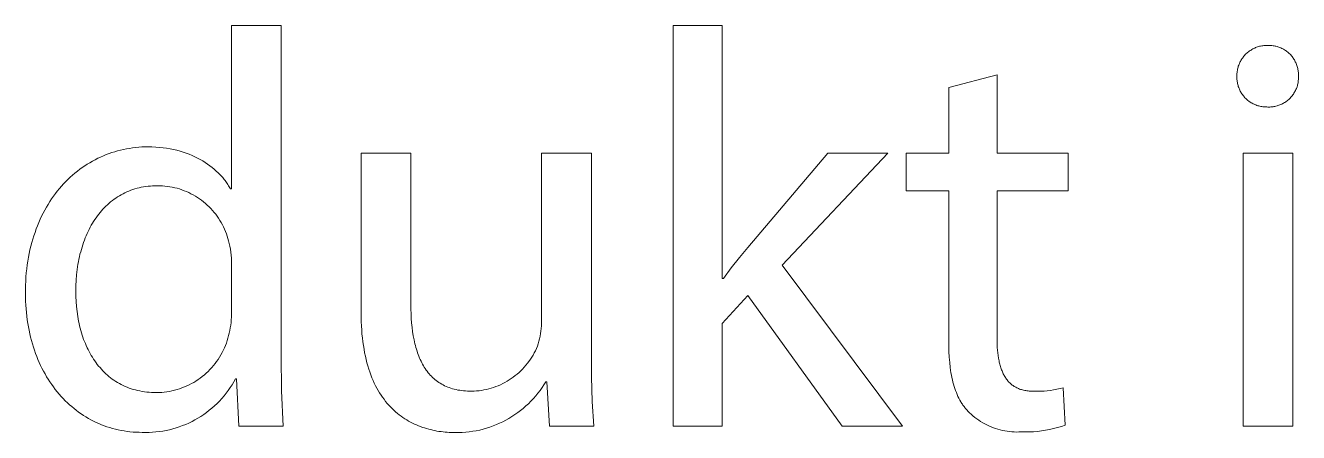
# Model space of a CAD drawing. Header units: millimetres. Extents: x -1421 to 3505, y -683 to 2759.
# Drawn here: x 2003.8 to 2115.1, y -600.8 to -565.2 of the extents above; entities that cross this region are included whole.
import ezdxf

# ---------------------------------------------------------------- set-up
doc = ezdxf.new("R2010")
doc.units = ezdxf.units.MM
doc.header["$MEASUREMENT"] = 0
doc.layers.add('Domyślny', color=7, linetype='Continuous', true_color=0x000000)

msp = doc.modelspace()

# ---------------------------------------------------------------- linework, layer by layer
at = {"layer": 'Domyślny', "color": 18, "lineweight": 15, "true_color": 0x000000}
for p, q in [((2021.84, -579.49), (2021.84, -565.23)), ((2021.84, -565.23), (2026.17, -565.23)), ((2026.17, -565.23), (2026.17, -594.07)), ((2060.42, -600.24), (2060.42, -565.22)), ((2060.42, -565.22), (2064.72, -565.22)), ((2064.72, -565.22), (2064.72, -587.33)), ((2110.92, -567.37), (2110.99, -567.32)), ((2110.99, -567.32), (2111.07, -567.27)), ((2111.07, -567.27), (2111.15, -567.23)), ((2111.15, -567.23), (2111.24, -567.19)), ((2111.24, -567.19), (2111.32, -567.16)), ((2111.32, -567.16), (2111.41, -567.12)), ((2111.41, -567.12), (2111.49, -567.09)), ((2111.49, -567.09), (2111.58, -567.07)), ((2111.58, -567.07), (2111.67, -567.04)), ((2111.67, -567.04), (2111.76, -567.02)), ((2111.76, -567.02), (2111.85, -567)), ((2111.85, -567), (2111.94, -566.99)), ((2111.94, -566.99), (2112.03, -566.98)), ((2112.03, -566.98), (2112.12, -566.97)), ((2112.12, -566.97), (2112.21, -566.96)), ((2112.21, -566.96), (2112.3, -566.96)), ((2112.3, -566.96), (2112.39, -566.96)), ((2112.39, -566.96), (2112.48, -566.96)), ((2112.48, -566.96), (2112.57, -566.96)), ((2112.57, -566.96), (2112.66, -566.97)), ((2112.66, -566.97), (2112.75, -566.97)), ((2112.75, -566.97), (2112.84, -566.99)), ((2112.84, -566.99), (2112.93, -567)), ((2112.93, -567), (2113.02, -567.02)), ((2113.02, -567.02), (2113.1, -567.04)), ((2113.1, -567.04), (2113.19, -567.06)), ((2113.19, -567.06), (2113.27, -567.09)), ((2113.27, -567.09), (2113.36, -567.11)), ((2113.36, -567.11), (2113.44, -567.15)), ((2113.44, -567.15), (2113.52, -567.18)), ((2113.52, -567.18), (2113.61, -567.22)), ((2113.61, -567.22), (2113.69, -567.26)), ((2113.69, -567.26), (2113.76, -567.3)), ((2113.76, -567.3), (2113.84, -567.35)), ((2113.84, -567.35), (2113.92, -567.4)), ((2109.91, -568.53), (2109.95, -568.44)), ((2109.95, -568.44), (2109.99, -568.36)), ((2109.99, -568.36), (2110.04, -568.28)), ((2110.04, -568.28), (2110.08, -568.2)), ((2110.08, -568.2), (2110.13, -568.13)), ((2110.13, -568.13), (2110.19, -568.05)), ((2110.19, -568.05), (2110.24, -567.98)), ((2110.24, -567.98), (2110.3, -567.91)), ((2110.3, -567.91), (2110.36, -567.84)), ((2110.36, -567.84), (2110.42, -567.77)), ((2110.42, -567.77), (2110.48, -567.7)), ((2110.48, -567.7), (2110.55, -567.64)), ((2110.55, -567.64), (2110.62, -567.58)), ((2110.62, -567.58), (2110.69, -567.52)), ((2110.69, -567.52), (2110.76, -567.47)), ((2110.76, -567.47), (2110.84, -567.42)), ((2110.84, -567.42), (2110.92, -567.37)), ((2113.92, -567.4), (2113.99, -567.45)), ((2113.99, -567.45), (2114.06, -567.5)), ((2114.06, -567.5), (2114.13, -567.56)), ((2114.13, -567.56), (2114.2, -567.61)), ((2114.2, -567.61), (2114.26, -567.67)), ((2114.26, -567.67), (2114.33, -567.74)), ((2114.33, -567.74), (2114.39, -567.8)), ((2114.39, -567.8), (2114.45, -567.87)), ((2114.45, -567.87), (2114.5, -567.94)), ((2114.5, -567.94), (2114.56, -568.01)), ((2114.56, -568.01), (2114.61, -568.08)), ((2114.61, -568.08), (2114.66, -568.16)), ((2114.66, -568.16), (2114.71, -568.23)), ((2114.71, -568.23), (2114.75, -568.31)), ((2114.75, -568.31), (2114.79, -568.39)), ((2114.79, -568.39), (2114.83, -568.47)), ((2084.5, -570.65), (2088.73, -569.52)), ((2088.73, -569.52), (2088.73, -576.38)), ((2109.69, -569.41), (2109.7, -569.32)), ((2109.69, -569.5), (2109.69, -569.41)), ((2109.69, -569.59), (2109.69, -569.5)), ((2109.7, -569.32), (2109.71, -569.23)), ((2109.71, -569.23), (2109.73, -569.14)), ((2109.73, -569.14), (2109.74, -569.05)), ((2109.74, -569.05), (2109.76, -568.96)), ((2109.76, -568.96), (2109.79, -568.87)), ((2109.79, -568.87), (2109.81, -568.78)), ((2109.81, -568.78), (2109.84, -568.7)), ((2109.84, -568.7), (2109.88, -568.61)), ((2109.88, -568.61), (2109.91, -568.53)), ((2114.83, -568.47), (2114.87, -568.55)), ((2114.87, -568.55), (2114.9, -568.63)), ((2114.9, -568.63), (2114.93, -568.72)), ((2114.93, -568.72), (2114.96, -568.8)), ((2114.96, -568.8), (2114.98, -568.89)), ((2114.98, -568.89), (2115.01, -568.97)), ((2115.01, -568.97), (2115.02, -569.06)), ((2115.02, -569.06), (2115.04, -569.15)), ((2115.04, -569.15), (2115.05, -569.24)), ((2115.05, -569.24), (2115.06, -569.33)), ((2115.06, -569.33), (2115.07, -569.42)), ((2115.07, -569.42), (2115.07, -569.5)), ((2115.07, -569.5), (2115.07, -569.59)), ((2084.5, -576.38), (2084.5, -570.65)), ((2109.69, -569.68), (2109.69, -569.59)), ((2109.69, -569.77), (2109.69, -569.68)), ((2109.69, -569.86), (2109.69, -569.77)), ((2109.69, -569.95), (2109.69, -569.86)), ((2109.7, -570.04), (2109.69, -569.95)), ((2109.71, -570.13), (2109.7, -570.04)), ((2109.73, -570.21), (2109.71, -570.13)), ((2109.74, -570.3), (2109.73, -570.21)), ((2109.76, -570.39), (2109.74, -570.3)), ((2109.79, -570.47), (2109.76, -570.39)), ((2109.81, -570.56), (2109.79, -570.47)), ((2109.84, -570.64), (2109.81, -570.56)), ((2109.87, -570.72), (2109.84, -570.64)), ((2114.91, -570.66), (2114.88, -570.74)), ((2114.94, -570.57), (2114.91, -570.66)), ((2114.97, -570.48), (2114.94, -570.57)), ((2114.99, -570.4), (2114.97, -570.48)), ((2115.01, -570.31), (2114.99, -570.4)), ((2115.03, -570.22), (2115.01, -570.31)), ((2115.04, -570.13), (2115.03, -570.22)), ((2115.05, -570.04), (2115.04, -570.13)), ((2115.06, -569.95), (2115.05, -570.04)), ((2115.07, -569.86), (2115.06, -569.95)), ((2115.07, -569.59), (2115.07, -569.68)), ((2115.07, -569.68), (2115.07, -569.77)), ((2115.07, -569.77), (2115.07, -569.86)), ((2109.91, -570.8), (2109.87, -570.72)), ((2109.94, -570.88), (2109.91, -570.8)), ((2109.98, -570.96), (2109.94, -570.88)), ((2110.02, -571.04), (2109.98, -570.96)), ((2110.07, -571.12), (2110.02, -571.04)), ((2110.12, -571.19), (2110.07, -571.12)), ((2110.17, -571.26), (2110.12, -571.19)), ((2110.22, -571.34), (2110.17, -571.26)), ((2110.28, -571.41), (2110.22, -571.34)), ((2110.33, -571.47), (2110.28, -571.41)), ((2110.39, -571.54), (2110.33, -571.47)), ((2110.46, -571.6), (2110.39, -571.54)), ((2110.52, -571.66), (2110.46, -571.6)), ((2110.59, -571.72), (2110.52, -571.66)), ((2110.65, -571.78), (2110.59, -571.72)), ((2110.72, -571.83), (2110.65, -571.78)), ((2114.14, -571.75), (2114.07, -571.8)), ((2114.21, -571.69), (2114.14, -571.75)), ((2114.27, -571.63), (2114.21, -571.69)), ((2114.34, -571.56), (2114.27, -571.63)), ((2114.4, -571.5), (2114.34, -571.56)), ((2114.46, -571.43), (2114.4, -571.5)), ((2114.51, -571.36), (2114.46, -571.43)), ((2114.57, -571.29), (2114.51, -571.36)), ((2114.62, -571.22), (2114.57, -571.29)), ((2114.67, -571.14), (2114.62, -571.22)), ((2114.72, -571.06), (2114.67, -571.14)), ((2114.76, -570.98), (2114.72, -571.06)), ((2114.8, -570.9), (2114.76, -570.98)), ((2114.84, -570.82), (2114.8, -570.9)), ((2114.88, -570.74), (2114.84, -570.82)), ((2110.8, -571.88), (2110.72, -571.83)), ((2110.87, -571.93), (2110.8, -571.88)), ((2110.94, -571.98), (2110.87, -571.93)), ((2111.02, -572.02), (2110.94, -571.98)), ((2111.1, -572.06), (2111.02, -572.02)), ((2111.18, -572.1), (2111.1, -572.06)), ((2111.26, -572.14), (2111.18, -572.1)), ((2111.34, -572.17), (2111.26, -572.14)), ((2111.43, -572.2), (2111.34, -572.17)), ((2111.51, -572.23), (2111.43, -572.2)), ((2111.6, -572.25), (2111.51, -572.23)), ((2111.68, -572.27), (2111.6, -572.25)), ((2111.77, -572.29), (2111.68, -572.27)), ((2111.86, -572.31), (2111.77, -572.29)), ((2111.94, -572.32), (2111.86, -572.31)), ((2112.03, -572.33), (2111.94, -572.32)), ((2112.12, -572.34), (2112.03, -572.33)), ((2112.21, -572.34), (2112.12, -572.34)), ((2112.3, -572.34), (2112.21, -572.34)), ((2112.39, -572.35), (2112.3, -572.34)), ((2112.48, -572.35), (2112.39, -572.35)), ((2112.57, -572.35), (2112.48, -572.35)), ((2112.66, -572.34), (2112.57, -572.35)), ((2112.75, -572.33), (2112.66, -572.34)), ((2112.84, -572.32), (2112.75, -572.33)), ((2112.92, -572.31), (2112.84, -572.32)), ((2113.01, -572.29), (2112.92, -572.31)), ((2113.1, -572.27), (2113.01, -572.29)), ((2113.19, -572.25), (2113.1, -572.27)), ((2113.27, -572.22), (2113.19, -572.25)), ((2113.36, -572.19), (2113.27, -572.22)), ((2113.44, -572.16), (2113.36, -572.19)), ((2113.53, -572.13), (2113.44, -572.16)), ((2113.61, -572.09), (2113.53, -572.13)), ((2113.69, -572.05), (2113.61, -572.09)), ((2113.77, -572), (2113.69, -572.05)), ((2113.85, -571.96), (2113.77, -572)), ((2113.92, -571.91), (2113.85, -571.96)), ((2114, -571.86), (2113.92, -571.91)), ((2114.07, -571.8), (2114, -571.86)), ((2011.63, -576.25), (2011.88, -576.18)), ((2011.88, -576.18), (2012.14, -576.11)), ((2012.14, -576.11), (2012.4, -576.06)), ((2012.4, -576.06), (2012.66, -576)), ((2012.66, -576), (2012.92, -575.96)), ((2012.92, -575.96), (2013.19, -575.92)), ((2013.19, -575.92), (2013.45, -575.89)), ((2013.45, -575.89), (2013.72, -575.86)), ((2013.72, -575.86), (2013.99, -575.84)), ((2013.99, -575.84), (2014.26, -575.83)), ((2014.26, -575.83), (2014.54, -575.83)), ((2014.54, -575.83), (2014.87, -575.83)), ((2014.87, -575.83), (2015.21, -575.85)), ((2015.21, -575.85), (2015.53, -575.87)), ((2015.53, -575.87), (2015.85, -575.91)), ((2015.85, -575.91), (2016.16, -575.95)), ((2016.16, -575.95), (2016.46, -576)), ((2016.46, -576), (2016.76, -576.06)), ((2016.76, -576.06), (2017.05, -576.13)), ((2017.05, -576.13), (2017.33, -576.2)), ((2017.33, -576.2), (2017.6, -576.29)), ((2009, -577.49), (2009.23, -577.34)), ((2009.23, -577.34), (2009.45, -577.21)), ((2009.45, -577.21), (2009.68, -577.07)), ((2009.68, -577.07), (2009.92, -576.95)), ((2009.92, -576.95), (2010.15, -576.83)), ((2010.15, -576.83), (2010.39, -576.72)), ((2010.39, -576.72), (2010.63, -576.61)), ((2010.63, -576.61), (2010.88, -576.51)), ((2010.88, -576.51), (2011.13, -576.42)), ((2011.13, -576.42), (2011.38, -576.33)), ((2011.38, -576.33), (2011.63, -576.25)), ((2017.6, -576.29), (2017.87, -576.38)), ((2017.87, -576.38), (2018.13, -576.48)), ((2018.13, -576.48), (2018.38, -576.58)), ((2018.38, -576.58), (2018.63, -576.69)), ((2018.63, -576.69), (2018.87, -576.81)), ((2018.87, -576.81), (2019.1, -576.93)), ((2019.1, -576.93), (2019.32, -577.06)), ((2019.32, -577.06), (2019.53, -577.2)), ((2019.53, -577.2), (2019.74, -577.34)), ((2019.74, -577.34), (2019.94, -577.48)), ((2033.15, -590.34), (2033.15, -576.37)), ((2033.15, -576.37), (2037.5, -576.37)), ((2037.5, -576.37), (2037.5, -589.59)), ((2048.93, -591.02), (2048.93, -576.37)), ((2048.93, -576.37), (2053.28, -576.37)), ((2053.28, -576.37), (2053.28, -593.74)), ((2066.95, -584.61), (2073.94, -576.37)), ((2079.17, -576.37), (2069.95, -586.18)), ((2073.94, -576.37), (2079.17, -576.37)), ((2080.79, -579.67), (2080.79, -576.38)), ((2080.79, -576.38), (2084.5, -576.38)), ((2088.73, -576.38), (2094.95, -576.38)), ((2094.95, -576.38), (2094.95, -579.67)), ((2110.23, -576.38), (2114.56, -576.38)), ((2110.23, -600.24), (2110.23, -576.38)), ((2114.56, -576.38), (2114.56, -600.24)), ((2007.74, -578.48), (2007.94, -578.3)), ((2007.94, -578.3), (2008.15, -578.13)), ((2008.15, -578.13), (2008.36, -577.96)), ((2008.36, -577.96), (2008.57, -577.79)), ((2008.57, -577.79), (2008.78, -577.64)), ((2008.78, -577.64), (2009, -577.49)), ((2019.94, -577.48), (2020.14, -577.63)), ((2020.14, -577.63), (2020.32, -577.78)), ((2020.32, -577.78), (2020.5, -577.94)), ((2020.5, -577.94), (2020.67, -578.1)), ((2020.67, -578.1), (2020.83, -578.26)), ((2020.83, -578.26), (2020.98, -578.43)), ((2020.98, -578.43), (2021.06, -578.52)), ((2006.61, -579.69), (2006.79, -579.47)), ((2006.79, -579.47), (2006.97, -579.26)), ((2006.97, -579.26), (2007.16, -579.06)), ((2007.16, -579.06), (2007.35, -578.86)), ((2007.35, -578.86), (2007.54, -578.67)), ((2007.54, -578.67), (2007.74, -578.48)), ((2013.21, -579.56), (2013.04, -579.62)), ((2013.39, -579.5), (2013.21, -579.56)), ((2013.58, -579.45), (2013.39, -579.5)), ((2013.76, -579.41), (2013.58, -579.45)), ((2013.95, -579.36), (2013.76, -579.41)), ((2014.15, -579.33), (2013.95, -579.36)), ((2014.34, -579.3), (2014.15, -579.33)), ((2014.54, -579.27), (2014.34, -579.3)), ((2014.74, -579.25), (2014.54, -579.27)), ((2014.94, -579.24), (2014.74, -579.25)), ((2015.15, -579.23), (2014.94, -579.24)), ((2015.36, -579.23), (2015.15, -579.23)), ((2015.57, -579.23), (2015.36, -579.23)), ((2015.79, -579.24), (2015.57, -579.23)), ((2016.01, -579.25), (2015.79, -579.24)), ((2016.22, -579.28), (2016.01, -579.25)), ((2016.44, -579.31), (2016.22, -579.28)), ((2016.65, -579.35), (2016.44, -579.31)), ((2016.87, -579.4), (2016.65, -579.35)), ((2017.08, -579.45), (2016.87, -579.4)), ((2017.28, -579.51), (2017.08, -579.45)), ((2017.49, -579.58), (2017.28, -579.51)), ((2017.7, -579.66), (2017.49, -579.58)), ((2021.06, -578.52), (2021.13, -578.6)), ((2021.13, -578.6), (2021.2, -578.69)), ((2021.2, -578.69), (2021.27, -578.77)), ((2021.27, -578.77), (2021.33, -578.86)), ((2021.33, -578.86), (2021.4, -578.95)), ((2021.4, -578.95), (2021.46, -579.04)), ((2021.46, -579.04), (2021.52, -579.13)), ((2021.52, -579.13), (2021.58, -579.22)), ((2021.58, -579.22), (2021.63, -579.31)), ((2021.63, -579.31), (2021.69, -579.4)), ((2021.69, -579.4), (2021.74, -579.49)), ((2021.74, -579.49), (2021.84, -579.49)), ((2005.8, -580.86), (2005.95, -580.61)), ((2005.95, -580.61), (2006.11, -580.37)), ((2006.11, -580.37), (2006.28, -580.14)), ((2006.28, -580.14), (2006.44, -579.91)), ((2006.44, -579.91), (2006.61, -579.69)), ((2011.27, -580.63), (2011.13, -580.75)), ((2011.42, -580.52), (2011.27, -580.63)), ((2011.57, -580.41), (2011.42, -580.52)), ((2011.72, -580.3), (2011.57, -580.41)), ((2011.87, -580.2), (2011.72, -580.3)), ((2012.03, -580.1), (2011.87, -580.2)), ((2012.19, -580.01), (2012.03, -580.1)), ((2012.35, -579.93), (2012.19, -580.01)), ((2012.52, -579.84), (2012.35, -579.93)), ((2012.69, -579.77), (2012.52, -579.84)), ((2012.86, -579.69), (2012.69, -579.77)), ((2013.04, -579.62), (2012.86, -579.69)), ((2017.9, -579.74), (2017.7, -579.66)), ((2018.09, -579.83), (2017.9, -579.74)), ((2018.29, -579.92), (2018.09, -579.83)), ((2018.48, -580.02), (2018.29, -579.92)), ((2018.67, -580.13), (2018.48, -580.02)), ((2018.85, -580.25), (2018.67, -580.13)), ((2019.04, -580.37), (2018.85, -580.25)), ((2019.21, -580.5), (2019.04, -580.37)), ((2019.38, -580.63), (2019.21, -580.5)), ((2019.55, -580.77), (2019.38, -580.63)), ((2084.5, -579.67), (2080.79, -579.67)), ((2084.5, -592.7), (2084.5, -579.67)), ((2094.95, -579.67), (2088.73, -579.67)), ((2088.73, -579.67), (2088.73, -592.55)), ((2005.24, -581.89), (2005.37, -581.62)), ((2005.37, -581.62), (2005.51, -581.36)), ((2005.51, -581.36), (2005.65, -581.11)), ((2005.65, -581.11), (2005.8, -580.86)), ((2010.23, -581.71), (2010.11, -581.86)), ((2010.35, -581.56), (2010.23, -581.71)), ((2010.47, -581.42), (2010.35, -581.56)), ((2010.59, -581.28), (2010.47, -581.42)), ((2010.72, -581.14), (2010.59, -581.28)), ((2010.86, -581.01), (2010.72, -581.14)), ((2010.99, -580.88), (2010.86, -581.01)), ((2011.13, -580.75), (2010.99, -580.88)), ((2019.71, -580.91), (2019.55, -580.77)), ((2019.87, -581.06), (2019.71, -580.91)), ((2020.02, -581.22), (2019.87, -581.06)), ((2020.17, -581.38), (2020.02, -581.22)), ((2020.31, -581.55), (2020.17, -581.38)), ((2020.45, -581.72), (2020.31, -581.55)), ((2020.57, -581.89), (2020.45, -581.72)), ((2004.76, -583), (2004.87, -582.72)), ((2004.87, -582.72), (2004.99, -582.44)), ((2004.99, -582.44), (2005.11, -582.16)), ((2005.11, -582.16), (2005.24, -581.89)), ((2009.48, -582.86), (2009.39, -583.04)), ((2009.58, -582.68), (2009.48, -582.86)), ((2009.68, -582.51), (2009.58, -582.68)), ((2009.78, -582.34), (2009.68, -582.51)), ((2009.89, -582.18), (2009.78, -582.34)), ((2010, -582.02), (2009.89, -582.18)), ((2010.11, -581.86), (2010, -582.02)), ((2020.7, -582.07), (2020.57, -581.89)), ((2020.82, -582.25), (2020.7, -582.07)), ((2020.93, -582.44), (2020.82, -582.25)), ((2021.03, -582.63), (2020.93, -582.44)), ((2021.13, -582.82), (2021.03, -582.63)), ((2021.22, -583.02), (2021.13, -582.82)), ((2004.38, -584.2), (2004.46, -583.9)), ((2004.46, -583.9), (2004.56, -583.59)), ((2004.56, -583.59), (2004.66, -583.3)), ((2004.66, -583.3), (2004.76, -583)), ((2008.97, -583.98), (2008.9, -584.18)), ((2009.05, -583.78), (2008.97, -583.98)), ((2009.13, -583.59), (2009.05, -583.78)), ((2009.21, -583.4), (2009.13, -583.59)), ((2009.3, -583.22), (2009.21, -583.4)), ((2009.39, -583.04), (2009.3, -583.22)), ((2021.3, -583.22), (2021.22, -583.02)), ((2021.38, -583.43), (2021.3, -583.22)), ((2021.45, -583.63), (2021.38, -583.43)), ((2021.52, -583.84), (2021.45, -583.63)), ((2021.57, -584.05), (2021.52, -583.84)), ((2004.15, -585.16), (2004.22, -584.83)), ((2004.22, -584.83), (2004.3, -584.52)), ((2004.3, -584.52), (2004.38, -584.2)), ((2008.65, -585), (2008.59, -585.21)), ((2008.71, -584.79), (2008.65, -585)), ((2008.77, -584.58), (2008.71, -584.79)), ((2008.83, -584.38), (2008.77, -584.58)), ((2008.9, -584.18), (2008.83, -584.38)), ((2021.62, -584.26), (2021.57, -584.05)), ((2021.68, -584.52), (2021.62, -584.26)), ((2021.73, -584.78), (2021.68, -584.52)), ((2021.77, -585.03), (2021.73, -584.78)), ((2021.8, -585.3), (2021.77, -585.03)), ((2066.21, -585.5), (2066.95, -584.61)), ((2003.94, -586.49), (2003.98, -586.15)), ((2003.98, -586.15), (2004.03, -585.82)), ((2004.03, -585.82), (2004.09, -585.48)), ((2004.09, -585.48), (2004.15, -585.16)), ((2008.41, -586.09), (2008.38, -586.32)), ((2008.45, -585.87), (2008.41, -586.09)), ((2008.5, -585.65), (2008.45, -585.87)), ((2008.54, -585.43), (2008.5, -585.65)), ((2008.59, -585.21), (2008.54, -585.43)), ((2021.82, -585.56), (2021.8, -585.3)), ((2021.83, -585.82), (2021.82, -585.56)), ((2021.84, -586.08), (2021.83, -585.82)), ((2021.84, -590.23), (2021.84, -586.08)), ((2065.5, -586.4), (2066.21, -585.5)), ((2069.95, -586.18), (2080.45, -600.24)), ((2003.85, -587.55), (2003.87, -587.19)), ((2003.87, -587.19), (2003.9, -586.84)), ((2003.9, -586.84), (2003.94, -586.49)), ((2008.29, -587.01), (2008.25, -587.49)), ((2008.34, -586.55), (2008.29, -587.01)), ((2008.38, -586.32), (2008.34, -586.55)), ((2064.72, -587.33), (2064.82, -587.33)), ((2064.82, -587.33), (2065.5, -586.4)), ((2003.83, -588.27), (2003.84, -587.91)), ((2003.83, -588.64), (2003.83, -588.27)), ((2003.84, -587.91), (2003.85, -587.55)), ((2008.23, -587.97), (2008.22, -588.46)), ((2008.22, -588.46), (2008.23, -588.91)), ((2008.25, -587.49), (2008.23, -587.97)), ((2003.83, -588.98), (2003.83, -588.64)), ((2003.84, -589.31), (2003.83, -588.98)), ((2003.85, -589.65), (2003.84, -589.31)), ((2008.23, -588.91), (2008.25, -589.35)), ((2008.25, -589.35), (2008.28, -589.79)), ((2037.5, -589.59), (2037.5, -590.01)), ((2066.95, -588.81), (2064.72, -591.27)), ((2075.18, -600.24), (2066.95, -588.81)), ((2003.88, -589.97), (2003.85, -589.65)), ((2003.91, -590.3), (2003.88, -589.97)), ((2003.94, -590.62), (2003.91, -590.3)), ((2003.98, -590.94), (2003.94, -590.62)), ((2008.28, -589.79), (2008.33, -590.22)), ((2008.33, -590.22), (2008.39, -590.65)), ((2008.39, -590.65), (2008.43, -590.86)), ((2021.81, -590.94), (2021.83, -590.7)), ((2021.83, -590.47), (2021.84, -590.23)), ((2021.83, -590.7), (2021.83, -590.47)), ((2033.17, -591.11), (2033.15, -590.34)), ((2037.5, -590.01), (2037.52, -590.42)), ((2037.52, -590.42), (2037.54, -590.82)), ((2004.03, -591.25), (2003.98, -590.94)), ((2004.08, -591.56), (2004.03, -591.25)), ((2004.14, -591.86), (2004.08, -591.56)), ((2008.43, -590.86), (2008.47, -591.07)), ((2008.47, -591.07), (2008.51, -591.27)), ((2008.51, -591.27), (2008.56, -591.48)), ((2008.56, -591.48), (2008.61, -591.68)), ((2008.61, -591.68), (2008.66, -591.88)), ((2021.67, -591.87), (2021.72, -591.64)), ((2021.72, -591.64), (2021.76, -591.41)), ((2021.76, -591.41), (2021.79, -591.17)), ((2021.79, -591.17), (2021.81, -590.94)), ((2033.18, -591.48), (2033.17, -591.11)), ((2033.21, -591.84), (2033.18, -591.48)), ((2037.54, -590.82), (2037.57, -591.21)), ((2037.57, -591.21), (2037.61, -591.6)), ((2037.61, -591.6), (2037.65, -591.97)), ((2048.87, -591.92), (2048.9, -591.7)), ((2048.9, -591.7), (2048.92, -591.47)), ((2048.92, -591.47), (2048.93, -591.24)), ((2048.93, -591.24), (2048.93, -591.02)), ((2064.72, -591.27), (2064.72, -600.24)), ((2004.2, -592.16), (2004.14, -591.86)), ((2004.27, -592.46), (2004.2, -592.16)), ((2004.35, -592.75), (2004.27, -592.46)), ((2004.43, -593.04), (2004.35, -592.75)), ((2008.66, -591.88), (2008.72, -592.07)), ((2008.72, -592.07), (2008.78, -592.27)), ((2008.78, -592.27), (2008.84, -592.46)), ((2008.84, -592.46), (2008.91, -592.65)), ((2008.91, -592.65), (2008.98, -592.83)), ((2008.98, -592.83), (2009.06, -593.02)), ((2021.38, -592.98), (2021.45, -592.76)), ((2021.45, -592.76), (2021.51, -592.54)), ((2021.51, -592.54), (2021.57, -592.32)), ((2021.57, -592.32), (2021.62, -592.1)), ((2021.62, -592.1), (2021.67, -591.87)), ((2033.23, -592.19), (2033.21, -591.84)), ((2033.27, -592.53), (2033.23, -592.19)), ((2033.31, -592.87), (2033.27, -592.53)), ((2033.35, -593.19), (2033.31, -592.87)), ((2037.65, -591.97), (2037.71, -592.33)), ((2037.71, -592.33), (2037.78, -592.69)), ((2037.78, -592.69), (2037.85, -593.03)), ((2048.63, -593.03), (2048.69, -592.81)), ((2048.69, -592.81), (2048.75, -592.59)), ((2048.75, -592.59), (2048.8, -592.37)), ((2048.8, -592.37), (2048.84, -592.15)), ((2048.84, -592.15), (2048.87, -591.92)), ((2084.5, -593.21), (2084.5, -592.7)), ((2088.73, -592.55), (2088.73, -592.82)), ((2088.73, -592.82), (2088.74, -593.09)), ((2004.52, -593.32), (2004.43, -593.04)), ((2004.61, -593.6), (2004.52, -593.32)), ((2004.71, -593.88), (2004.61, -593.6)), ((2004.81, -594.15), (2004.71, -593.88)), ((2009.06, -593.02), (2009.13, -593.2)), ((2009.13, -593.2), (2009.22, -593.38)), ((2009.22, -593.38), (2009.3, -593.55)), ((2009.3, -593.55), (2009.39, -593.72)), ((2009.39, -593.72), (2009.48, -593.89)), ((2009.48, -593.89), (2009.57, -594.06)), ((2020.79, -594.2), (2020.9, -594.01)), ((2020.9, -594.01), (2021.01, -593.81)), ((2021.01, -593.81), (2021.11, -593.61)), ((2021.11, -593.61), (2021.21, -593.4)), ((2021.21, -593.4), (2021.3, -593.19)), ((2021.3, -593.19), (2021.38, -592.98)), ((2033.41, -593.51), (2033.35, -593.19)), ((2033.46, -593.82), (2033.41, -593.51)), ((2033.53, -594.12), (2033.46, -593.82)), ((2037.85, -593.03), (2037.9, -593.19)), ((2037.9, -593.19), (2037.94, -593.36)), ((2037.94, -593.36), (2037.99, -593.52)), ((2037.99, -593.52), (2038.04, -593.67)), ((2038.04, -593.67), (2038.09, -593.83)), ((2038.09, -593.83), (2038.14, -593.98)), ((2038.14, -593.98), (2038.2, -594.13)), ((2048.06, -594.21), (2048.18, -594.03)), ((2048.18, -594.03), (2048.28, -593.84)), ((2048.28, -593.84), (2048.38, -593.64)), ((2048.38, -593.64), (2048.47, -593.45)), ((2048.47, -593.45), (2048.56, -593.25)), ((2048.56, -593.25), (2048.63, -593.03)), ((2053.28, -593.74), (2053.29, -595.91)), ((2084.52, -593.72), (2084.5, -593.21)), ((2084.55, -594.2), (2084.52, -593.72)), ((2088.74, -593.09), (2088.75, -593.35)), ((2088.75, -593.35), (2088.77, -593.6)), ((2088.77, -593.6), (2088.79, -593.84)), ((2088.79, -593.84), (2088.82, -594.07)), ((2004.92, -594.41), (2004.81, -594.15)), ((2005.03, -594.68), (2004.92, -594.41)), ((2005.15, -594.93), (2005.03, -594.68)), ((2005.27, -595.18), (2005.15, -594.93)), ((2009.57, -594.06), (2009.67, -594.22)), ((2009.67, -594.22), (2009.77, -594.38)), ((2009.77, -594.38), (2009.88, -594.54)), ((2009.88, -594.54), (2009.99, -594.69)), ((2009.99, -594.69), (2010.1, -594.84)), ((2010.1, -594.84), (2010.22, -594.98)), ((2010.22, -594.98), (2010.34, -595.12)), ((2010.34, -595.12), (2010.46, -595.26)), ((2019.95, -595.28), (2020.11, -595.12)), ((2020.11, -595.12), (2020.25, -594.94)), ((2020.25, -594.94), (2020.4, -594.77)), ((2020.4, -594.77), (2020.53, -594.58)), ((2020.53, -594.58), (2020.66, -594.4)), ((2020.66, -594.4), (2020.79, -594.2)), ((2026.17, -594.07), (2026.21, -597.15)), ((2033.59, -594.41), (2033.53, -594.12)), ((2033.67, -594.7), (2033.59, -594.41)), ((2033.74, -594.97), (2033.67, -594.7)), ((2033.83, -595.24), (2033.74, -594.97)), ((2038.2, -594.13), (2038.26, -594.28)), ((2038.26, -594.28), (2038.32, -594.42)), ((2038.32, -594.42), (2038.39, -594.56)), ((2038.39, -594.56), (2038.46, -594.69)), ((2038.46, -594.69), (2038.53, -594.83)), ((2038.53, -594.83), (2038.6, -594.96)), ((2038.6, -594.96), (2038.68, -595.08)), ((2038.68, -595.08), (2038.76, -595.21)), ((2047.27, -595.24), (2047.41, -595.08)), ((2047.41, -595.08), (2047.56, -594.91)), ((2047.56, -594.91), (2047.69, -594.74)), ((2047.69, -594.74), (2047.82, -594.57)), ((2047.82, -594.57), (2047.95, -594.39)), ((2047.95, -594.39), (2048.06, -594.21)), ((2084.59, -594.67), (2084.55, -594.2)), ((2084.64, -595.12), (2084.59, -594.67)), ((2084.67, -595.34), (2084.64, -595.12)), ((2088.82, -594.07), (2088.86, -594.3)), ((2088.86, -594.3), (2088.9, -594.52)), ((2088.9, -594.52), (2088.92, -594.63)), ((2088.92, -594.63), (2088.95, -594.73)), ((2088.95, -594.73), (2088.97, -594.83)), ((2088.97, -594.83), (2089, -594.93)), ((2089, -594.93), (2089.03, -595.03)), ((2089.03, -595.03), (2089.06, -595.13)), ((2089.06, -595.13), (2089.09, -595.22)), ((2005.4, -595.43), (2005.27, -595.18)), ((2005.54, -595.67), (2005.4, -595.43)), ((2005.67, -595.91), (2005.54, -595.67)), ((2005.82, -596.14), (2005.67, -595.91)), ((2005.96, -596.37), (2005.82, -596.14)), ((2010.46, -595.26), (2010.58, -595.4)), ((2010.58, -595.4), (2010.71, -595.53)), ((2010.71, -595.53), (2010.85, -595.65)), ((2010.85, -595.65), (2010.98, -595.78)), ((2010.98, -595.78), (2011.12, -595.89)), ((2011.12, -595.89), (2011.26, -596.01)), ((2011.26, -596.01), (2011.41, -596.12)), ((2011.41, -596.12), (2011.56, -596.22)), ((2011.56, -596.22), (2011.71, -596.32)), ((2018.72, -596.29), (2018.91, -596.17)), ((2018.91, -596.17), (2019.1, -596.03)), ((2019.1, -596.03), (2019.28, -595.9)), ((2019.28, -595.9), (2019.46, -595.75)), ((2019.46, -595.75), (2019.63, -595.6)), ((2019.63, -595.6), (2019.79, -595.45)), ((2019.79, -595.45), (2019.95, -595.28)), ((2022.18, -596.1), (2022.03, -596.37)), ((2022.26, -596.1), (2022.18, -596.1)), ((2022.48, -600.24), (2022.26, -596.1)), ((2033.91, -595.5), (2033.83, -595.24)), ((2034.01, -595.76), (2033.91, -595.5)), ((2034.1, -596), (2034.01, -595.76)), ((2034.2, -596.24), (2034.1, -596)), ((2034.31, -596.47), (2034.2, -596.24)), ((2038.76, -595.21), (2038.84, -595.33)), ((2038.84, -595.33), (2038.93, -595.44)), ((2038.93, -595.44), (2039.02, -595.56)), ((2039.02, -595.56), (2039.11, -595.67)), ((2039.11, -595.67), (2039.2, -595.77)), ((2039.2, -595.77), (2039.3, -595.87)), ((2039.3, -595.87), (2039.4, -595.97)), ((2039.4, -595.97), (2039.51, -596.07)), ((2039.51, -596.07), (2039.61, -596.16)), ((2039.61, -596.16), (2039.72, -596.25)), ((2039.72, -596.25), (2039.84, -596.33)), ((2045.91, -596.31), (2046.1, -596.2)), ((2046.1, -596.2), (2046.28, -596.08)), ((2046.28, -596.08), (2046.45, -595.95)), ((2046.45, -595.95), (2046.63, -595.82)), ((2046.63, -595.82), (2046.79, -595.68)), ((2046.79, -595.68), (2046.96, -595.54)), ((2046.96, -595.54), (2047.12, -595.39)), ((2047.12, -595.39), (2047.27, -595.24)), ((2053.29, -595.91), (2053.36, -598.07)), ((2084.7, -595.56), (2084.67, -595.34)), ((2084.74, -595.77), (2084.7, -595.56)), ((2084.78, -595.98), (2084.74, -595.77)), ((2084.83, -596.18), (2084.78, -595.98)), ((2084.87, -596.38), (2084.83, -596.18)), ((2089.09, -595.22), (2089.12, -595.32)), ((2089.12, -595.32), (2089.16, -595.41)), ((2089.16, -595.41), (2089.19, -595.49)), ((2089.19, -595.49), (2089.23, -595.58)), ((2089.23, -595.58), (2089.27, -595.66)), ((2089.27, -595.66), (2089.31, -595.75)), ((2089.31, -595.75), (2089.36, -595.82)), ((2089.36, -595.82), (2089.4, -595.9)), ((2089.4, -595.9), (2089.45, -595.98)), ((2089.45, -595.98), (2089.5, -596.05)), ((2089.5, -596.05), (2089.55, -596.12)), ((2089.55, -596.12), (2089.6, -596.19)), ((2089.6, -596.19), (2089.66, -596.26)), ((2089.66, -596.26), (2089.71, -596.32)), ((2006.12, -596.6), (2005.96, -596.37)), ((2006.27, -596.81), (2006.12, -596.6)), ((2006.43, -597.03), (2006.27, -596.81)), ((2006.6, -597.23), (2006.43, -597.03)), ((2006.77, -597.43), (2006.6, -597.23)), ((2011.71, -596.32), (2011.87, -596.42)), ((2011.87, -596.42), (2012.03, -596.51)), ((2012.03, -596.51), (2012.19, -596.6)), ((2012.19, -596.6), (2012.36, -596.68)), ((2012.36, -596.68), (2012.53, -596.76)), ((2012.53, -596.76), (2012.7, -596.83)), ((2012.7, -596.83), (2012.88, -596.9)), ((2012.88, -596.9), (2013.06, -596.96)), ((2013.06, -596.96), (2013.25, -597.02)), ((2013.25, -597.02), (2013.43, -597.07)), ((2013.43, -597.07), (2013.62, -597.12)), ((2013.62, -597.12), (2013.82, -597.16)), ((2013.82, -597.16), (2014.02, -597.2)), ((2014.02, -597.2), (2014.22, -597.23)), ((2014.22, -597.23), (2014.42, -597.25)), ((2014.42, -597.25), (2014.63, -597.27)), ((2014.63, -597.27), (2014.84, -597.29)), ((2014.84, -597.29), (2015.06, -597.3)), ((2015.06, -597.3), (2015.27, -597.3)), ((2015.27, -597.3), (2015.5, -597.3)), ((2015.5, -597.3), (2015.73, -597.28)), ((2015.73, -597.28), (2015.96, -597.26)), ((2015.96, -597.26), (2016.18, -597.23)), ((2016.18, -597.23), (2016.41, -597.2)), ((2016.41, -597.2), (2016.63, -597.15)), ((2016.63, -597.15), (2016.85, -597.1)), ((2016.85, -597.1), (2017.07, -597.04)), ((2017.07, -597.04), (2017.29, -596.97)), ((2017.29, -596.97), (2017.5, -596.89)), ((2017.5, -596.89), (2017.71, -596.81)), ((2017.71, -596.81), (2017.92, -596.72)), ((2017.92, -596.72), (2018.13, -596.62)), ((2018.13, -596.62), (2018.33, -596.52)), ((2018.33, -596.52), (2018.53, -596.41)), ((2018.53, -596.41), (2018.72, -596.29)), ((2021.36, -597.36), (2021.18, -597.59)), ((2021.54, -597.12), (2021.36, -597.36)), ((2021.72, -596.87), (2021.54, -597.12)), ((2021.88, -596.62), (2021.72, -596.87)), ((2022.03, -596.37), (2021.88, -596.62)), ((2026.21, -597.15), (2026.35, -600.24)), ((2034.42, -596.7), (2034.31, -596.47)), ((2034.53, -596.91), (2034.42, -596.7)), ((2034.65, -597.12), (2034.53, -596.91)), ((2034.77, -597.33), (2034.65, -597.12)), ((2034.9, -597.52), (2034.77, -597.33)), ((2039.84, -596.33), (2039.95, -596.41)), ((2039.95, -596.41), (2040.07, -596.49)), ((2040.07, -596.49), (2040.2, -596.56)), ((2040.2, -596.56), (2040.32, -596.63)), ((2040.32, -596.63), (2040.45, -596.7)), ((2040.45, -596.7), (2040.59, -596.76)), ((2040.59, -596.76), (2040.72, -596.82)), ((2040.72, -596.82), (2040.86, -596.87)), ((2040.86, -596.87), (2041.01, -596.92)), ((2041.01, -596.92), (2041.15, -596.96)), ((2041.15, -596.96), (2041.3, -597.01)), ((2041.3, -597.01), (2041.46, -597.04)), ((2041.46, -597.04), (2041.61, -597.08)), ((2041.61, -597.08), (2041.77, -597.1)), ((2041.77, -597.1), (2041.94, -597.13)), ((2041.94, -597.13), (2042.11, -597.15)), ((2042.11, -597.15), (2042.28, -597.16)), ((2042.28, -597.16), (2042.45, -597.17)), ((2042.45, -597.17), (2042.63, -597.18)), ((2042.63, -597.18), (2042.82, -597.18)), ((2042.82, -597.18), (2043.03, -597.18)), ((2043.03, -597.18), (2043.25, -597.16)), ((2043.25, -597.16), (2043.46, -597.14)), ((2043.46, -597.14), (2043.68, -597.11)), ((2043.68, -597.11), (2043.89, -597.07)), ((2043.89, -597.07), (2044.1, -597.03)), ((2044.1, -597.03), (2044.32, -596.98)), ((2044.32, -596.98), (2044.52, -596.92)), ((2044.52, -596.92), (2044.73, -596.85)), ((2044.73, -596.85), (2044.93, -596.78)), ((2044.93, -596.78), (2045.14, -596.7)), ((2045.14, -596.7), (2045.34, -596.61)), ((2045.34, -596.61), (2045.53, -596.52)), ((2045.53, -596.52), (2045.72, -596.42)), ((2045.72, -596.42), (2045.91, -596.31)), ((2048.6, -597.36), (2048.41, -597.59)), ((2048.79, -597.11), (2048.6, -597.36)), ((2048.97, -596.86), (2048.79, -597.11)), ((2049.13, -596.61), (2048.97, -596.86)), ((2049.29, -596.35), (2049.13, -596.61)), ((2049.39, -596.35), (2049.29, -596.35)), ((2049.62, -600.23), (2049.39, -596.35)), ((2084.92, -596.57), (2084.87, -596.38)), ((2084.98, -596.76), (2084.92, -596.57)), ((2085.04, -596.94), (2084.98, -596.76)), ((2085.1, -597.12), (2085.04, -596.94)), ((2085.17, -597.3), (2085.1, -597.12)), ((2085.24, -597.47), (2085.17, -597.3)), ((2089.71, -596.32), (2089.77, -596.38)), ((2089.77, -596.38), (2089.83, -596.44)), ((2089.83, -596.44), (2089.89, -596.5)), ((2089.89, -596.5), (2089.92, -596.53)), ((2089.92, -596.53), (2089.95, -596.56)), ((2089.95, -596.56), (2089.99, -596.58)), ((2089.99, -596.58), (2090.02, -596.61)), ((2090.02, -596.61), (2090.05, -596.64)), ((2090.05, -596.64), (2090.09, -596.66)), ((2090.09, -596.66), (2090.12, -596.69)), ((2090.12, -596.69), (2090.16, -596.71)), ((2090.16, -596.71), (2090.19, -596.73)), ((2090.19, -596.73), (2090.23, -596.76)), ((2090.23, -596.76), (2090.26, -596.78)), ((2090.26, -596.78), (2090.3, -596.8)), ((2090.3, -596.8), (2090.38, -596.84)), ((2090.38, -596.84), (2090.45, -596.88)), ((2090.45, -596.88), (2090.53, -596.92)), ((2090.53, -596.92), (2090.61, -596.95)), ((2090.61, -596.95), (2090.7, -596.99)), ((2090.7, -596.99), (2090.78, -597.02)), ((2090.78, -597.02), (2090.87, -597.04)), ((2090.87, -597.04), (2090.96, -597.07)), ((2090.96, -597.07), (2091.05, -597.09)), ((2091.05, -597.09), (2091.15, -597.11)), ((2091.15, -597.11), (2091.24, -597.13)), ((2091.24, -597.13), (2091.34, -597.15)), ((2091.34, -597.15), (2091.44, -597.16)), ((2091.44, -597.16), (2091.54, -597.17)), ((2091.54, -597.17), (2091.65, -597.18)), ((2091.65, -597.18), (2091.76, -597.19)), ((2091.76, -597.19), (2091.87, -597.19)), ((2091.87, -597.19), (2091.98, -597.19)), ((2091.98, -597.19), (2092.26, -597.19)), ((2092.26, -597.19), (2092.55, -597.18)), ((2092.55, -597.18), (2092.83, -597.17)), ((2092.83, -597.17), (2093.11, -597.14)), ((2093.11, -597.14), (2093.39, -597.11)), ((2093.39, -597.11), (2093.67, -597.06)), ((2093.67, -597.06), (2093.95, -597.01)), ((2093.95, -597.01), (2094.23, -596.95)), ((2094.23, -596.95), (2094.5, -596.88)), ((2094.5, -596.88), (2094.68, -600.14)), ((2006.94, -597.63), (2006.77, -597.43)), ((2007.12, -597.82), (2006.94, -597.63)), ((2007.3, -598.01), (2007.12, -597.82)), ((2007.49, -598.19), (2007.3, -598.01)), ((2007.68, -598.36), (2007.49, -598.19)), ((2007.87, -598.53), (2007.68, -598.36)), ((2020.35, -598.46), (2020.12, -598.66)), ((2020.57, -598.26), (2020.35, -598.46)), ((2020.78, -598.04), (2020.57, -598.26)), ((2020.98, -597.82), (2020.78, -598.04)), ((2021.18, -597.59), (2020.98, -597.82)), ((2035.03, -597.71), (2034.9, -597.52)), ((2035.16, -597.89), (2035.03, -597.71)), ((2035.29, -598.07), (2035.16, -597.89)), ((2035.43, -598.24), (2035.29, -598.07)), ((2035.58, -598.4), (2035.43, -598.24)), ((2035.72, -598.55), (2035.58, -598.4)), ((2047.56, -598.47), (2047.32, -598.68)), ((2047.78, -598.27), (2047.56, -598.47)), ((2048, -598.05), (2047.78, -598.27)), ((2048.21, -597.83), (2048, -598.05)), ((2048.41, -597.59), (2048.21, -597.83)), ((2053.36, -598.07), (2053.48, -600.23)), ((2085.31, -597.64), (2085.24, -597.47)), ((2085.39, -597.8), (2085.31, -597.64)), ((2085.47, -597.95), (2085.39, -597.8)), ((2085.56, -598.11), (2085.47, -597.95)), ((2085.6, -598.18), (2085.56, -598.11)), ((2085.65, -598.25), (2085.6, -598.18)), ((2085.7, -598.32), (2085.65, -598.25)), ((2085.75, -598.39), (2085.7, -598.32)), ((2085.8, -598.46), (2085.75, -598.39)), ((2085.85, -598.53), (2085.8, -598.46)), ((2008.07, -598.7), (2007.87, -598.53)), ((2008.27, -598.85), (2008.07, -598.7)), ((2008.47, -599.01), (2008.27, -598.85)), ((2008.68, -599.15), (2008.47, -599.01)), ((2008.89, -599.29), (2008.68, -599.15)), ((2009.11, -599.43), (2008.89, -599.29)), ((2009.33, -599.56), (2009.11, -599.43)), ((2009.55, -599.68), (2009.33, -599.56)), ((2018.9, -599.53), (2018.64, -599.68)), ((2019.16, -599.38), (2018.9, -599.53)), ((2019.41, -599.21), (2019.16, -599.38)), ((2019.65, -599.04), (2019.41, -599.21)), ((2019.89, -598.85), (2019.65, -599.04)), ((2020.12, -598.66), (2019.89, -598.85)), ((2035.87, -598.7), (2035.72, -598.55)), ((2036.02, -598.85), (2035.87, -598.7)), ((2036.17, -598.99), (2036.02, -598.85)), ((2036.33, -599.12), (2036.17, -598.99)), ((2036.49, -599.24), (2036.33, -599.12)), ((2036.65, -599.36), (2036.49, -599.24)), ((2036.81, -599.48), (2036.65, -599.36)), ((2036.97, -599.59), (2036.81, -599.48)), ((2037.14, -599.69), (2036.97, -599.59)), ((2046.07, -599.56), (2045.81, -599.71)), ((2046.33, -599.4), (2046.07, -599.56)), ((2046.59, -599.23), (2046.33, -599.4)), ((2046.84, -599.05), (2046.59, -599.23)), ((2047.09, -598.87), (2046.84, -599.05)), ((2047.32, -598.68), (2047.09, -598.87)), ((2085.9, -598.6), (2085.85, -598.53)), ((2085.95, -598.66), (2085.9, -598.6)), ((2086, -598.73), (2085.95, -598.66)), ((2086.06, -598.79), (2086, -598.73)), ((2086.11, -598.85), (2086.06, -598.79)), ((2086.17, -598.91), (2086.11, -598.85)), ((2086.32, -599.06), (2086.17, -598.91)), ((2086.47, -599.2), (2086.32, -599.06)), ((2086.62, -599.34), (2086.47, -599.2)), ((2086.79, -599.47), (2086.62, -599.34)), ((2086.95, -599.59), (2086.79, -599.47)), ((2087.12, -599.71), (2086.95, -599.59)), ((2009.78, -599.79), (2009.55, -599.68)), ((2010, -599.9), (2009.78, -599.79)), ((2010.24, -600.01), (2010, -599.9)), ((2010.47, -600.11), (2010.24, -600.01)), ((2010.71, -600.2), (2010.47, -600.11)), ((2010.95, -600.28), (2010.71, -600.2)), ((2011.19, -600.36), (2010.95, -600.28)), ((2011.44, -600.43), (2011.19, -600.36)), ((2011.69, -600.5), (2011.44, -600.43)), ((2011.94, -600.56), (2011.69, -600.5)), ((2012.19, -600.61), (2011.94, -600.56)), ((2012.45, -600.65), (2012.19, -600.61)), ((2012.7, -600.69), (2012.45, -600.65)), ((2012.96, -600.72), (2012.7, -600.69)), ((2013.23, -600.75), (2012.96, -600.72)), ((2015.53, -600.71), (2015.23, -600.74)), ((2015.82, -600.66), (2015.53, -600.71)), ((2016.12, -600.61), (2015.82, -600.66)), ((2016.41, -600.55), (2016.12, -600.61)), ((2016.7, -600.47), (2016.41, -600.55)), ((2016.99, -600.39), (2016.7, -600.47)), ((2017.27, -600.29), (2016.99, -600.39)), ((2017.56, -600.19), (2017.27, -600.29)), ((2017.83, -600.08), (2017.56, -600.19)), ((2018.11, -599.96), (2017.83, -600.08)), ((2018.38, -599.82), (2018.11, -599.96)), ((2018.64, -599.68), (2018.38, -599.82)), ((2026.35, -600.24), (2022.48, -600.24)), ((2037.31, -599.79), (2037.14, -599.69)), ((2037.48, -599.88), (2037.31, -599.79)), ((2037.65, -599.97), (2037.48, -599.88)), ((2037.82, -600.05), (2037.65, -599.97)), ((2037.99, -600.13), (2037.82, -600.05)), ((2038.17, -600.2), (2037.99, -600.13)), ((2038.35, -600.27), (2038.17, -600.2)), ((2038.52, -600.34), (2038.35, -600.27)), ((2038.7, -600.39), (2038.52, -600.34)), ((2038.88, -600.45), (2038.7, -600.39)), ((2039.06, -600.5), (2038.88, -600.45)), ((2039.24, -600.54), (2039.06, -600.5)), ((2039.42, -600.59), (2039.24, -600.54)), ((2039.6, -600.62), (2039.42, -600.59)), ((2039.78, -600.66), (2039.6, -600.62)), ((2039.96, -600.69), (2039.78, -600.66)), ((2040.14, -600.71), (2039.96, -600.69)), ((2040.32, -600.73), (2040.14, -600.71)), ((2042.61, -600.73), (2042.31, -600.76)), ((2042.91, -600.68), (2042.61, -600.73)), ((2043.22, -600.63), (2042.91, -600.68)), ((2043.52, -600.57), (2043.22, -600.63)), ((2043.81, -600.49), (2043.52, -600.57)), ((2044.11, -600.41), (2043.81, -600.49)), ((2044.4, -600.32), (2044.11, -600.41)), ((2044.69, -600.22), (2044.4, -600.32)), ((2044.98, -600.1), (2044.69, -600.22)), ((2045.26, -599.98), (2044.98, -600.1)), ((2045.53, -599.85), (2045.26, -599.98)), ((2045.81, -599.71), (2045.53, -599.85)), ((2053.48, -600.23), (2049.62, -600.23)), ((2064.72, -600.24), (2060.42, -600.24)), ((2080.45, -600.24), (2075.18, -600.24)), ((2087.29, -599.83), (2087.12, -599.71)), ((2087.47, -599.93), (2087.29, -599.83)), ((2087.65, -600.03), (2087.47, -599.93)), ((2087.83, -600.13), (2087.65, -600.03)), ((2088.02, -600.22), (2087.83, -600.13)), ((2088.21, -600.3), (2088.02, -600.22)), ((2088.41, -600.37), (2088.21, -600.3)), ((2088.6, -600.44), (2088.41, -600.37)), ((2088.8, -600.5), (2088.6, -600.44)), ((2089, -600.56), (2088.8, -600.5)), ((2089.2, -600.61), (2089, -600.56)), ((2089.4, -600.65), (2089.2, -600.61)), ((2089.61, -600.68), (2089.4, -600.65)), ((2089.81, -600.71), (2089.61, -600.68)), ((2090.02, -600.73), (2089.81, -600.71)), ((2091.91, -600.72), (2091.56, -600.74)), ((2092.26, -600.69), (2091.91, -600.72)), ((2092.62, -600.65), (2092.26, -600.69)), ((2092.97, -600.59), (2092.62, -600.65)), ((2093.32, -600.53), (2092.97, -600.59)), ((2093.66, -600.45), (2093.32, -600.53)), ((2094.01, -600.36), (2093.66, -600.45)), ((2094.35, -600.26), (2094.01, -600.36)), ((2094.68, -600.14), (2094.35, -600.26)), ((2114.56, -600.24), (2110.23, -600.24)), ((2013.49, -600.76), (2013.23, -600.75)), ((2013.76, -600.77), (2013.49, -600.76)), ((2014.03, -600.78), (2013.76, -600.77)), ((2014.33, -600.78), (2014.03, -600.78)), ((2014.63, -600.78), (2014.33, -600.78)), ((2014.93, -600.77), (2014.63, -600.78)), ((2015.23, -600.74), (2014.93, -600.77)), ((2040.5, -600.75), (2040.32, -600.73)), ((2040.68, -600.77), (2040.5, -600.75)), ((2040.86, -600.78), (2040.68, -600.77)), ((2041.04, -600.79), (2040.86, -600.78)), ((2041.21, -600.79), (2041.04, -600.79)), ((2041.39, -600.79), (2041.21, -600.79)), ((2041.69, -600.79), (2041.39, -600.79)), ((2042, -600.78), (2041.69, -600.79)), ((2042.31, -600.76), (2042, -600.78)), ((2090.23, -600.74), (2090.02, -600.73)), ((2090.43, -600.75), (2090.23, -600.74)), ((2090.64, -600.74), (2090.43, -600.75)), ((2090.85, -600.73), (2090.64, -600.74)), ((2091.2, -600.74), (2090.85, -600.73)), ((2091.56, -600.74), (2091.2, -600.74))]:
    msp.add_line(p, q, dxfattribs=at)

doc.saveas('drawing.dxf')
